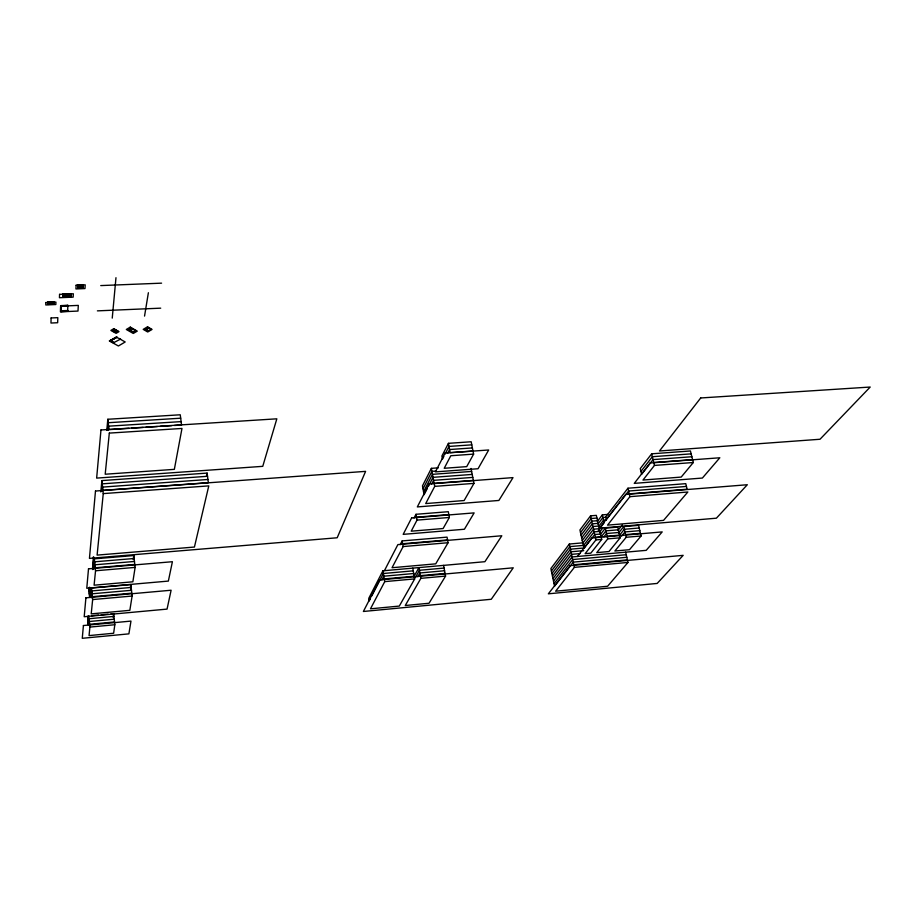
<?xml version="1.0" encoding="UTF-8"?>
<svg xmlns="http://www.w3.org/2000/svg" width="916" height="916" viewBox="0 0 916 916"><rect width="100%" height="100%" fill="white"/><g stroke="black" fill="none" stroke-linecap="round" stroke-linejoin="round"><path stroke-width="1.37" d="M53.689 301.902L53.723 304.123L47.804 304.387L47.758 302.165L53.689 301.902L53.769 302.692L47.838 302.956L47.758 302.165M61.04 305.612L61.12 306.391L67.91 306.093L67.83 305.314L61.04 305.612L60.88 311.005L67.624 310.707M67.83 305.314L67.681 311.291L60.937 311.589L61.086 306.001L67.864 305.704M62.906 294.059L62.895 296.647L70.99 296.303L71.024 293.727L62.906 294.059L62.918 296.841L71.013 296.498L71.024 293.727M77.803 285.563L83.161 285.334L83.07 287.933L77.734 288.151L77.768 285.162L77.849 285.952L83.196 285.735L83.116 284.945L83.013 287.338L77.677 287.555M112.244 318.115L115.977 277.697M89.001 591.301L89.379 587.282M89.276 594.106L89.905 587.442M87.684 616.628L87.982 624.586L88.818 615.953L89.905 627.082L89.047 635.59L113.641 633.242L114.821 624.735L113.676 613.663L110.905 613.915M90.444 587.625L89.55 596.923L88.726 588.496M93.363 556.905L92.539 569.557M87.707 621.85L88.302 615.655M90.089 597.083L90.97 587.82M92.756 569.202L93.913 557.191M90.615 597.278L91.508 588.049L130.874 584.591L132.11 596.041L129.843 610.331L91.222 613.869L92.653 599.568L91.508 588.049M93.306 569.466L94.337 558.829L133.816 555.543L135.121 567.405L132.866 581.797L94.096 585.187L95.539 570.771L94.337 558.829M100.806 491.926L101.905 480.591L207.119 473.091L208.367 482.675L102.924 490.346M106.76 430.383L107.836 419.265L180.257 414.788L181.54 425.024L174.429 425.471M88.486 624.872L89.081 618.724L113.962 616.422M91.153 597.495L91.795 590.923L131.183 587.442L130.77 590.076M93.993 568.435L94.634 561.806L134.148 558.497M101.55 490.907L102.237 483.843L207.531 476.286M107.527 429.638L108.203 422.723L180.692 418.2M89.001 625.181L89.356 621.506L114.248 619.193M91.692 597.724L92.081 593.797L131.492 590.305M94.543 568.756L94.932 564.794L134.469 561.462M102.168 491.32L102.581 487.094L207.943 479.48M108.168 430.314L108.58 426.169L181.116 421.612M103.256 493.61L97.107 555.107L194.432 547.047L208.779 485.881L103.256 493.61L101.905 480.591M113.172 617.361L113.676 613.663M133.209 559.527L133.816 555.543M130.461 587.225L130.874 584.591M144.545 316.089L148.381 292.731M206.489 475.851L207.119 473.091M438.363 467.836L431.379 468.339L422.471 485.858L424.085 494.697L427.28 488.491M423.009 488.8L431.94 471.339L436.119 471.03M384.434 570.645L397.876 544.608L501.819 535.757L484.908 561.691L382.911 570.805L368.747 598.366L369.182 600.965L370.476 598.469M423.547 491.743L432.489 474.339L471.625 471.431M473.618 454.118L450.798 455.744L444.214 468.282L466.713 466.633L473.618 454.118L471.179 441.764L448.428 443.333L441.901 456.019L442.485 459.076L443.791 456.546M371.759 595.972L383.369 573.508L413.265 570.828M428.562 486.018L433.05 477.339L472.209 474.419M445.096 454.015L449.012 446.424L471.786 444.844M381.892 579.942L383.827 576.21L413.734 573.519M400.2 544.677L402.147 540.921L447.042 537.131L448.084 542.719L435.741 563.844L392.037 567.725L403.143 546.566L402.147 540.921M414.043 518.009L415.978 514.3L448.29 511.7L449.367 517.471L443.104 528.543L411.204 531.188L417.02 520.105L415.978 514.3M431.676 484.049L433.611 480.339L472.793 477.396M447.638 453.317L449.607 449.527L472.393 447.935M382.911 570.805L384.743 581.626L370.476 608.819L399.307 606.071L414.696 578.901L412.784 568.149M431.379 468.339L434.722 486.373L425.7 503.571L464.137 500.537L473.961 483.385L471.042 468.454M413.574 577.172L418.967 567.599L420.879 578.34L405.261 605.51L429.031 603.243L445.565 576.095L443.596 565.401M415.395 577.435L419.448 570.279L444.088 568.069M417.799 576.691L419.917 572.958L444.581 570.737M583.4 542.799L569.351 544.024L550.882 568.55L554.581 586.148L573.267 562.138L626.807 557.294M601.72 539.409L595.938 539.913L585.129 553.665L590.82 553.161L601.72 539.409L596.339 515.376L590.58 515.845L579.942 529.975L583.973 548.386L594.736 534.543L600.518 534.051M551.409 571.057L569.912 546.6L583.961 545.375M580.515 532.597L591.175 518.513L596.934 518.032M551.936 573.565L570.473 549.188L584.523 547.94M581.087 535.219L591.77 521.17L597.53 520.689M552.462 576.072L571.023 551.764L583.687 550.642M581.66 537.841L592.354 523.837L598.125 523.357M552.989 578.58L571.584 554.352L580.023 553.607M582.232 540.474L592.95 526.517L598.721 526.024M597.347 521.387L602.35 514.872L607.846 514.414M553.516 581.099L572.145 556.951L646.204 550.344L662.199 531.91L591.759 538.024L577.366 556.516M582.816 543.108L593.545 529.185L599.327 528.692M693.309 462.511L654.459 465.431L642.975 480.053L681.206 477.076L693.309 462.511L690.424 450.97L651.654 453.821L640.261 468.603L641.612 474.316L653.051 459.614L691.866 456.729M597.93 524.021L602.946 517.529L605.705 517.3M554.054 583.618L572.706 559.539L626.223 554.718M583.389 545.741L594.14 531.864L599.923 531.372M629.258 493.85L687.137 489.224L685.763 483.659L627.952 488.217L605.694 516.956L606.312 519.681L628.605 491.033L686.45 486.442M640.937 471.454L652.352 456.718L691.145 453.855M598.526 526.666L603.541 520.185L606.3 519.956M598.274 530.387L604.148 522.841L602.35 514.872M599.705 531.956L603.072 527.662M627.987 562.435L574.389 567.347L555.646 591.198L607.594 586.251L627.987 562.435L625.628 552.153M600.301 534.601L605.35 528.177L617.762 527.124L620.201 537.807L608.98 551.535L596.751 552.634L607.755 538.883L620.201 537.807M629.922 496.667L607.548 525.143L663.539 520.391L687.836 492.007L629.922 496.667L627.952 488.217M600.896 537.257L605.945 530.856L618.369 529.792M604.022 536.719L606.552 533.524L618.976 532.459M617.957 530.387L622.273 525.028M618.552 533.02L623.75 526.608L638.589 525.349L641.074 535.986L629.498 549.703L614.876 551.008L626.201 537.28L641.074 535.986M619.159 535.665L624.357 529.276L639.208 527.994M621.495 536.192L624.975 531.933L639.826 530.662M112.302 330.653L115.038 329.577L118.095 331.317L115.382 332.382L112.302 330.653L115.038 329.577M114.523 329.6L112.565 330.642L115.885 332.359M114.775 329.588L113.069 330.607L116.137 332.348M113.595 342.824L109.84 340.901L116.069 337.191L120.569 339.103L113.344 342.836M130.839 328.409L135.957 330.722L132.602 332.165L128.48 329.806L131.091 328.397M110.092 340.878L116.572 337.168M128.984 329.783L131.343 328.386M110.584 340.855L116.824 337.157M131.847 328.363L129.236 329.771L133.599 332.119M109.84 340.901L117.065 337.145M147.842 330.916L144.923 329.382L148.495 327.825L151.151 329.371L147.591 330.928M145.175 329.371L148.003 327.848M148.255 327.836L145.678 329.348L148.587 330.882M148.495 327.825L144.923 329.382M89.631 624.288L114.534 621.964M89.905 627.082L114.821 624.735M91.577 615.701L98.481 615.06M101.241 614.808L108.145 614.178M384.285 578.912L414.215 576.21M420.398 575.649L445.073 573.416M384.743 581.626L414.696 578.901M420.879 578.34L445.565 576.095M573.828 564.737L627.403 559.859M92.367 596.682L131.801 593.167M92.653 599.568L132.11 596.041M595.331 537.234L601.125 536.73M607.159 536.204L619.582 535.127M625.582 534.612L640.444 533.318M95.241 567.783L134.801 564.428M402.639 543.738L447.558 539.925M95.539 570.771L135.121 567.405M403.143 546.566L448.084 542.719M417.02 520.105L449.367 517.471M416.505 517.197L448.829 514.586M653.749 462.523L692.588 459.614M434.161 483.35L473.377 480.396M434.722 486.373L473.961 483.385M473 451.027L450.203 452.641L448.428 443.333M128.87 428.367L108.947 429.627L107.836 419.265M131.721 428.184L143.114 427.463M145.953 427.28L157.346 426.558M160.197 426.375L171.578 425.654M128.48 329.806L129.488 329.76M60.891 311.2L67.647 310.902M60.914 311.394L67.658 311.096M47.781 302.36L53.712 302.108M47.815 302.749L53.746 302.498M47.747 303.791L53.666 303.54M47.769 303.998L53.689 303.734M47.781 304.192L53.712 303.929M61.063 305.807L67.853 305.509M97.394 310.868L160.712 308.165M77.688 287.75L83.035 287.532M77.711 287.945L83.047 287.727M62.952 294.46L71.059 294.116M62.975 294.654L71.082 294.311M62.986 294.849L71.105 294.505M62.861 296.246L70.967 296.097M77.791 285.357L83.138 285.139M77.826 285.758L83.184 285.54M100.749 285.586L161.582 283.159M110.836 340.844L114.34 342.79M110.344 340.866L114.099 342.802M116.618 337.168L109.279 340.924L118.404 345.985L125.194 341.977L120.328 339.241M113.321 330.596L116.389 332.336M128.732 329.794L133.106 332.142M145.426 329.359L148.094 330.905M651.654 453.821L654.459 465.431M623.75 526.608L626.201 537.28M605.35 528.177L607.755 538.883M590.58 515.845L595.938 539.913M569.351 544.024L574.389 567.347M83.07 287.933L82.99 287.132L77.654 287.361L77.734 288.151M71.013 296.498L70.933 295.708L62.838 296.051L62.918 296.841M67.681 311.291L67.601 310.513L60.857 310.81L60.937 311.589M53.723 304.123L53.655 303.345L47.724 303.597L47.804 304.387M45.846 302.532L45.8 304.971L55.842 304.524L55.91 302.097L45.846 302.532M51.101 317.966L50.975 323.039L57.651 322.73L57.822 317.657L51.101 317.966M59.563 294.357L59.448 297.723L73.165 297.139L73.337 293.773L59.563 294.357M60.616 306.173L60.422 311.852L77.997 311.062L78.307 305.394L60.616 306.173M76.131 285.219L75.936 288.941L84.982 288.563L85.199 284.842L76.131 285.219M83.413 625.536L82.268 638.303L128.893 633.861L130.977 621.094L83.413 625.536M85.898 597.839L84.203 616.731L167.055 609.106L171.109 590.236L85.898 597.839M88.508 568.825L86.768 588.255L168.361 581.087L172.403 561.714L88.508 568.825M95.482 491.033L89.447 558.382L337.191 537.772L365.599 471.362L95.482 491.033M100.966 429.97L96.649 478.106L262.755 466.336L276.838 418.818L100.966 429.97M109.313 433.096L105.203 474.225L174.349 469.358L181.975 428.448L109.313 433.096M379.659 579.92L363.377 611.476L491.274 599.27L513.246 567.817L379.659 579.92M411.627 517.952L403.166 534.36L464.412 529.242L474.145 512.891L411.627 517.952M429.169 483.946L417.318 506.926L498.888 500.457L513.017 477.614L429.169 483.946M445.107 453.077L435.398 471.889L478.049 468.74L488.686 449.985L445.107 453.077M570.279 565.63L548.352 593.82L657.173 583.435L683.164 555.348L570.279 565.63M625.651 494.457L599.419 528.166L716.392 518.193L747.319 484.736L625.651 494.457M650.131 462.992L634.273 483.373L702.389 478.049L719.816 457.771L650.131 462.992M700.706 397.968L659.474 450.981L820.015 439.256L870.2 387.044L700.706 397.968M113.802 328.672L110.893 330.413L116.103 333.344L119 331.615L113.802 328.672M130.301 327.104L126.305 329.485L133.289 333.47L137.274 331.123L130.301 327.104M147.568 326.794L143.205 329.371L147.716 331.993L152.067 329.428L147.568 326.794"/></g></svg>
